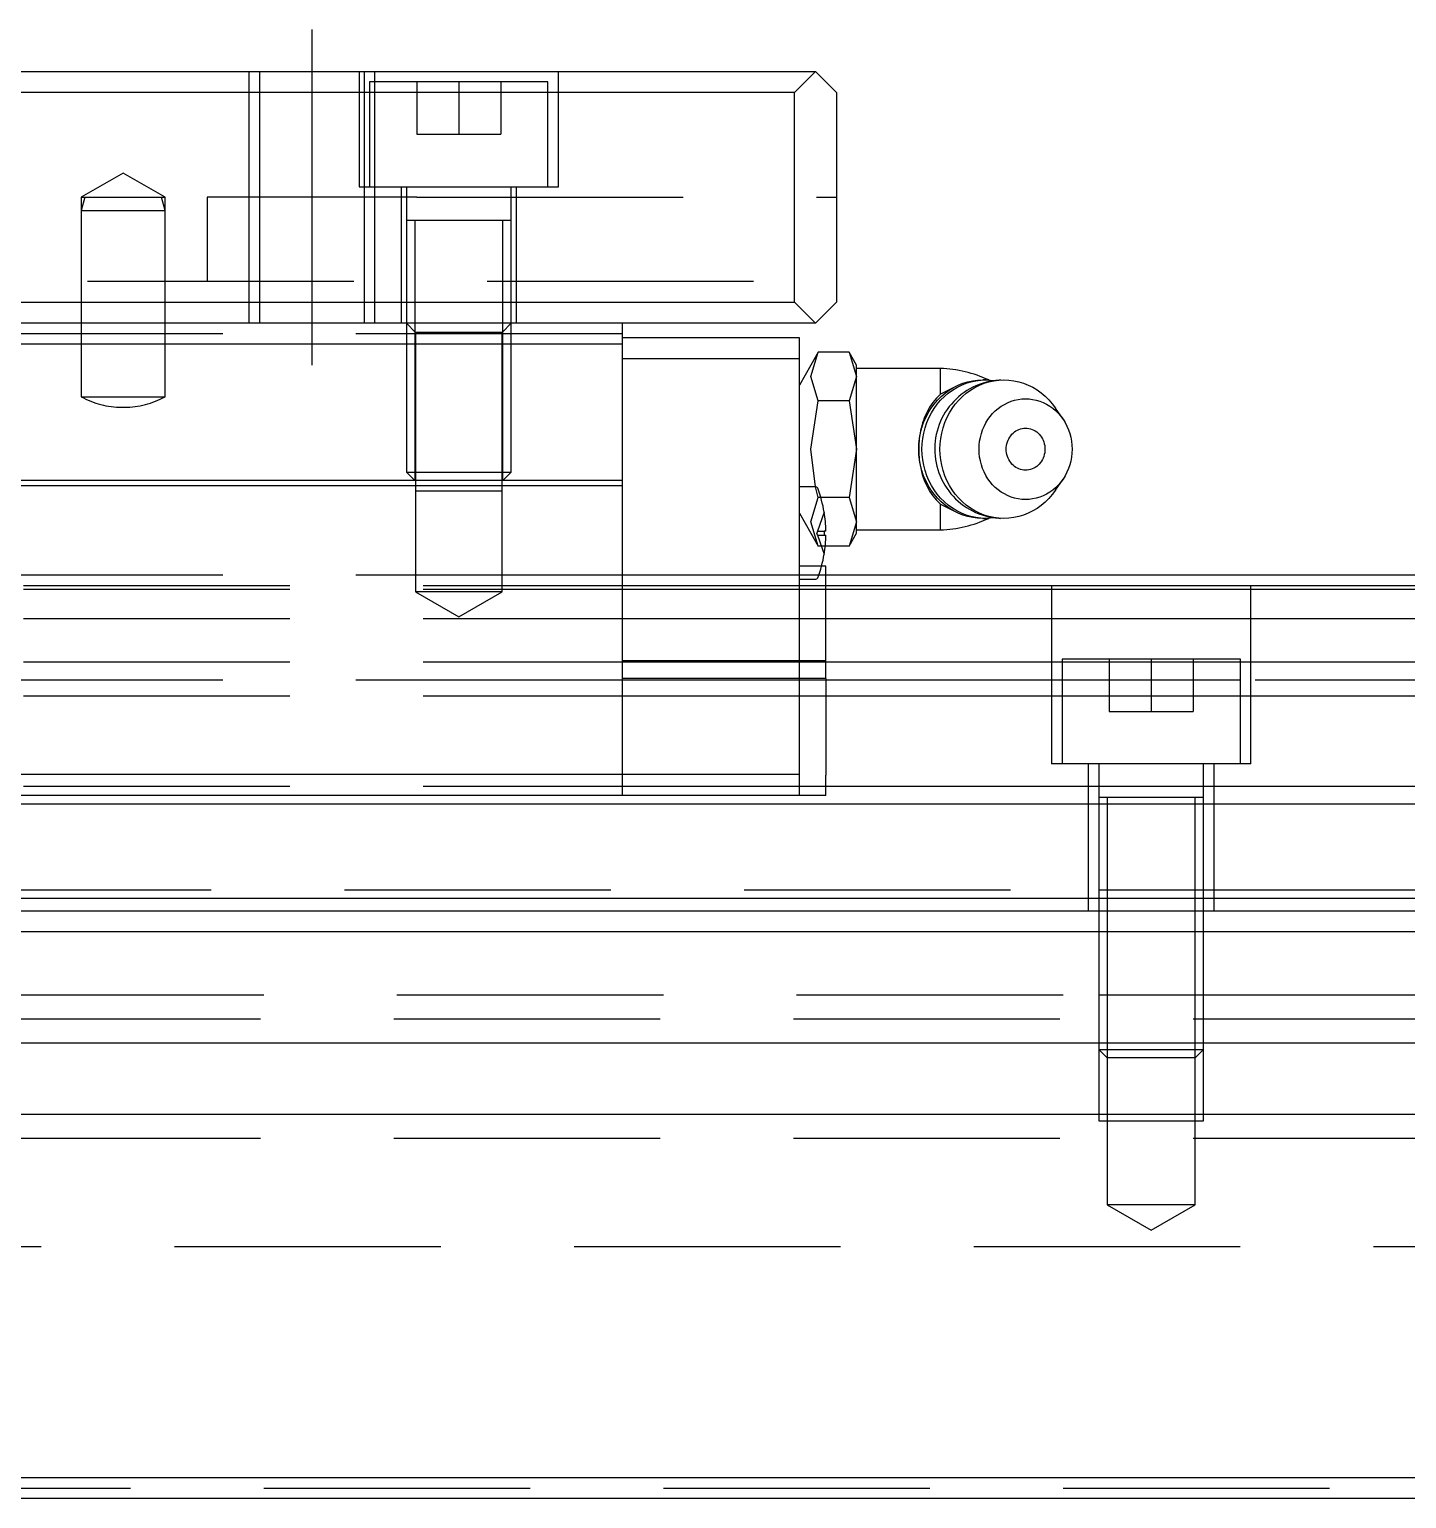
# Model space of a CAD drawing. Extents: x -10 to 1021, y -329 to 120.
# Drawn here: x 446.5 to 512.2, y -293.7 to -223.7 of the extents above; entities that cross this region are included whole.
import ezdxf

# ---------------------------------------------------------------- set-up
doc = ezdxf.new("R2010")
doc.units = 0
doc.linetypes.add('CENTER', pattern=[50.8, 31.75, -6.35, 6.35, -6.35])
doc.linetypes.add('DASHED', pattern=[19.05, 12.7, -6.35])
doc.layers.get('0').update_dxf_attribs({"linetype": 'CONTINUOUS'})
doc.layers.add('CENTER', color=1, linetype='CENTER')

msp = doc.modelspace()

# ---------------------------------------------------------------- linework, layer by layer
at = {"color": 7, "linetype": 'CONTINUOUS'}
for p, q in [((336, -225.725), (484, -225.725)), ((484, -225.725), (483, -226.725)), ((485, -226.725), (484, -225.725)), ((483, -226.725), (337, -226.725)), ((483, -236.725), (483, -226.725)), ((485, -226.725), (485, -236.725)), ((337, -236.725), (483, -236.725)), ((483, -236.725), (484, -237.725)), ((484, -237.725), (485, -236.725)), ((484, -237.725), (336, -237.725)), ((474.8, -238.725), (474.8, -237.725)), ((483.232, -238.425), (474.8, -238.425)), ((483.232, -239.425), (483.232, -238.425)), ((474.8, -238.725), (427.2, -238.725)), ((474.8, -245.225), (474.8, -238.725)), ((484.135, -239.106), (483.778, -239.725)), ((483.778, -240.261), (484.135, -239.106)), ((485.6, -239.106), (484.135, -239.106)), ((485.6, -239.106), (485.599, -239.105)), ((485.957, -239.725), (485.6, -239.106)), ((485.6, -239.106), (485.957, -240.261)), ((483.232, -239.425), (474.8, -239.425)), ((483.232, -259.225), (483.232, -239.425)), ((483.778, -239.725), (483.232, -240.67)), ((485.957, -240.261), (485.957, -239.725)), ((489.957, -239.875), (485.957, -239.875)), ((489.957, -241.112), (489.957, -239.875)), ((484.135, -241.416), (483.778, -240.261)), ((485.957, -240.261), (485.6, -241.416)), ((485.957, -243.725), (485.957, -240.261)), ((490.718, -240.716), (489.957, -241.112)), ((490.376, -240.911), (490.585, -240.785)), ((490.529, -240.911), (490.738, -240.785)), ((490.585, -240.785), (490.802, -240.676)), ((490.738, -240.785), (490.955, -240.676)), ((490.802, -240.676), (491.027, -240.587)), ((490.955, -240.676), (491.18, -240.587)), ((491.027, -240.587), (491.257, -240.516)), ((491.18, -240.587), (491.41, -240.516)), ((491.257, -240.516), (491.492, -240.466)), ((491.499, -240.776), (491.355, -240.853)), ((491.388, -240.911), (491.597, -240.785)), ((491.41, -240.516), (491.645, -240.466)), ((491.492, -240.466), (491.729, -240.435)), ((491.647, -240.707), (491.499, -240.776)), ((491.597, -240.785), (491.815, -240.676)), ((491.645, -240.466), (491.883, -240.435)), ((491.798, -240.644), (491.647, -240.707)), ((491.729, -240.435), (491.969, -240.425)), ((491.952, -240.59), (491.798, -240.644)), ((491.815, -240.676), (492.039, -240.587)), ((491.883, -240.435), (492.122, -240.425)), ((492.108, -240.543), (491.952, -240.59)), ((492.122, -240.425), (491.969, -240.425)), ((492.039, -240.587), (492.27, -240.516)), ((492.267, -240.503), (492.108, -240.543)), ((492.122, -240.425), (492.534, -240.455)), ((492.428, -240.472), (492.267, -240.503)), ((492.27, -240.516), (492.504, -240.466)), ((492.59, -240.448), (492.428, -240.472)), ((492.504, -240.466), (492.742, -240.435)), ((492.753, -240.433), (492.59, -240.448)), ((492.742, -240.435), (492.981, -240.425)), ((492.814, -240.429), (492.753, -240.433)), ((492.981, -240.425), (493.219, -240.435)), ((493.219, -240.435), (493.455, -240.465)), ((493.455, -240.465), (493.688, -240.515)), ((493.688, -240.515), (493.916, -240.584)), ((493.916, -240.584), (494.14, -240.672)), ((494.14, -240.672), (494.356, -240.779)), ((494.356, -240.779), (494.563, -240.904)), ((483.778, -243.725), (484.135, -241.416)), ((485.6, -241.416), (484.135, -241.416)), ((485.6, -241.416), (485.957, -243.725)), ((489.676, -241.401), (489.593, -241.505)), ((489.65, -241.582), (489.813, -241.392)), ((489.764, -241.301), (489.676, -241.401)), ((489.858, -241.205), (489.764, -241.301)), ((489.803, -241.582), (489.966, -241.392)), ((489.813, -241.392), (489.989, -241.216)), ((489.957, -241.112), (489.858, -241.205)), ((489.966, -241.392), (490.142, -241.216)), ((489.989, -241.216), (490.177, -241.055)), ((490.142, -241.216), (490.33, -241.055)), ((490.177, -241.055), (490.376, -240.911)), ((490.33, -241.055), (490.529, -240.911)), ((490.588, -241.453), (490.479, -241.574)), ((490.703, -241.338), (490.588, -241.453)), ((490.663, -241.582), (490.826, -241.392)), ((490.823, -241.228), (490.703, -241.338)), ((490.949, -241.125), (490.823, -241.228)), ((490.826, -241.392), (491.001, -241.216)), ((491.08, -241.028), (490.949, -241.125)), ((491.001, -241.216), (491.189, -241.055)), ((491.216, -240.937), (491.08, -241.028)), ((491.189, -241.055), (491.388, -240.911)), ((491.355, -240.853), (491.216, -240.937)), ((493.159, -241.511), (493.322, -241.445)), ((493.322, -241.445), (493.489, -241.393)), ((493.489, -241.393), (493.659, -241.356)), ((493.659, -241.356), (493.831, -241.333)), ((493.831, -241.333), (494.005, -241.325)), ((494.005, -241.325), (494.178, -241.332)), ((494.178, -241.332), (494.351, -241.353)), ((494.351, -241.353), (494.521, -241.388)), ((494.521, -241.388), (494.688, -241.438)), ((494.563, -240.904), (494.762, -241.046)), ((494.688, -241.438), (494.852, -241.503)), ((494.762, -241.046), (494.949, -241.204)), ((494.949, -241.204), (495.124, -241.378)), ((495.124, -241.378), (495.287, -241.565)), ((489.239, -242.109), (489.184, -242.242)), ((489.3, -241.979), (489.239, -242.109)), ((489.252, -242.227), (489.369, -242.001)), ((489.366, -241.853), (489.3, -241.979)), ((489.437, -241.731), (489.366, -241.853)), ((489.369, -242.001), (489.502, -241.785)), ((489.405, -242.227), (489.522, -242.001)), ((489.515, -241.612), (489.437, -241.731)), ((489.502, -241.785), (489.65, -241.582)), ((489.593, -241.505), (489.515, -241.612)), ((489.522, -242.001), (489.655, -241.785)), ((489.655, -241.785), (489.803, -241.582)), ((490.105, -242.107), (490.029, -242.251)), ((490.189, -241.967), (490.105, -242.107)), ((490.279, -241.831), (490.189, -241.967)), ((490.265, -242.227), (490.382, -242.001)), ((490.376, -241.7), (490.279, -241.831)), ((490.479, -241.574), (490.376, -241.7)), ((490.382, -242.001), (490.515, -241.785)), ((490.515, -241.785), (490.663, -241.582)), ((492.218, -242.318), (492.326, -242.17)), ((492.326, -242.17), (492.443, -242.032)), ((492.443, -242.032), (492.57, -241.904)), ((492.57, -241.904), (492.707, -241.787)), ((492.707, -241.787), (492.851, -241.682)), ((492.851, -241.682), (493.002, -241.59)), ((493.002, -241.59), (493.159, -241.511)), ((494.852, -241.503), (495.01, -241.58)), ((495.01, -241.58), (495.162, -241.671)), ((495.162, -241.671), (495.307, -241.774)), ((495.287, -241.565), (495.435, -241.766)), ((495.307, -241.774), (495.444, -241.89)), ((495.799, -242.3), (495.435, -241.766)), ((495.444, -241.89), (495.572, -242.017)), ((495.572, -242.017), (495.691, -242.154)), ((495.691, -242.154), (495.799, -242.3)), ((489.008, -242.84), (488.985, -242.965)), ((489.004, -242.955), (489.069, -242.705)), ((489.036, -242.717), (489.008, -242.84)), ((489.067, -242.595), (489.036, -242.717)), ((489.102, -242.476), (489.067, -242.595)), ((489.069, -242.705), (489.152, -242.462)), ((489.141, -242.358), (489.102, -242.476)), ((489.184, -242.242), (489.141, -242.358)), ((489.152, -242.462), (489.252, -242.227)), ((489.157, -242.955), (489.222, -242.705)), ((489.222, -242.705), (489.305, -242.462)), ((489.305, -242.462), (489.405, -242.227)), ((489.797, -242.86), (489.758, -243.019)), ((489.844, -242.703), (489.797, -242.86)), ((489.898, -242.549), (489.844, -242.703)), ((489.96, -242.398), (489.898, -242.549)), ((490.029, -242.251), (489.96, -242.398)), ((490.017, -242.955), (490.082, -242.705)), ((490.082, -242.705), (490.165, -242.462)), ((490.165, -242.462), (490.265, -242.227)), ((491.905, -242.985), (491.965, -242.809)), ((491.965, -242.809), (492.038, -242.638)), ((492.038, -242.638), (492.122, -242.474)), ((492.122, -242.474), (492.218, -242.318)), ((493.485, -242.906), (493.553, -242.859)), ((493.553, -242.859), (493.624, -242.819)), ((493.624, -242.819), (493.699, -242.785)), ((493.699, -242.785), (493.776, -242.759)), ((493.776, -242.759), (493.854, -242.74)), ((493.854, -242.74), (493.934, -242.729)), ((493.934, -242.729), (494.015, -242.725)), ((494.015, -242.725), (494.095, -242.729)), ((494.095, -242.729), (494.175, -242.74)), ((494.175, -242.74), (494.254, -242.759)), ((494.254, -242.759), (494.331, -242.785)), ((494.331, -242.785), (494.405, -242.819)), ((494.405, -242.819), (494.477, -242.859)), ((494.477, -242.859), (494.545, -242.906)), ((495.799, -242.3), (495.898, -242.458)), ((495.898, -242.458), (495.985, -242.624)), ((495.985, -242.624), (496.059, -242.797)), ((496.059, -242.797), (496.121, -242.975)), ((488.92, -243.725), (488.929, -243.466)), ((488.922, -243.597), (488.92, -243.725)), ((488.927, -243.469), (488.922, -243.597)), ((488.936, -243.342), (488.927, -243.469)), ((488.929, -243.466), (488.957, -243.209)), ((488.949, -243.216), (488.936, -243.342)), ((488.965, -243.09), (488.949, -243.216)), ((488.957, -243.209), (489.004, -242.955)), ((488.985, -242.965), (488.965, -243.09)), ((489.073, -243.725), (489.082, -243.466)), ((489.082, -243.466), (489.111, -243.209)), ((489.111, -243.209), (489.157, -242.955)), ((489.689, -243.504), (489.682, -243.668)), ((489.704, -243.341), (489.689, -243.504)), ((489.727, -243.179), (489.704, -243.341)), ((489.758, -243.019), (489.727, -243.179)), ((489.933, -243.725), (489.942, -243.466)), ((489.942, -243.466), (489.97, -243.209)), ((489.97, -243.209), (490.017, -242.955)), ((491.797, -243.725), (491.804, -243.537)), ((491.804, -243.537), (491.825, -243.351)), ((491.825, -243.351), (491.858, -243.166)), ((491.858, -243.166), (491.905, -242.985)), ((493.094, -243.638), (493.105, -243.551)), ((493.105, -243.551), (493.122, -243.466)), ((493.122, -243.466), (493.147, -243.383)), ((493.147, -243.383), (493.177, -243.302)), ((493.177, -243.302), (493.215, -243.225)), ((493.215, -243.225), (493.258, -243.151)), ((493.258, -243.151), (493.307, -243.082)), ((493.307, -243.082), (493.361, -243.018)), ((493.361, -243.018), (493.421, -242.959)), ((493.421, -242.959), (493.485, -242.906)), ((494.545, -242.906), (494.609, -242.959)), ((494.609, -242.959), (494.668, -243.018)), ((494.668, -243.018), (494.722, -243.082)), ((494.722, -243.082), (494.771, -243.151)), ((494.771, -243.151), (494.815, -243.225)), ((494.815, -243.225), (494.852, -243.302)), ((494.852, -243.302), (494.883, -243.383)), ((494.883, -243.383), (494.907, -243.466)), ((494.907, -243.466), (494.925, -243.551)), ((494.925, -243.551), (494.935, -243.638)), ((496.121, -242.975), (496.169, -243.158)), ((496.169, -243.158), (496.204, -243.345)), ((496.204, -243.345), (496.225, -243.535)), ((496.225, -243.535), (496.232, -243.725)), ((484, -245.523), (483.778, -243.725)), ((485.957, -243.725), (485.6, -246.034)), ((485.957, -247.189), (485.957, -243.725)), ((488.929, -243.984), (488.92, -243.725)), ((488.92, -243.725), (488.92, -243.728)), ((488.92, -243.728), (488.922, -243.852)), ((488.922, -243.852), (488.927, -243.979)), ((488.927, -243.979), (488.936, -244.106)), ((488.957, -244.241), (488.929, -243.984)), ((488.936, -244.106), (488.949, -244.233)), ((488.949, -244.233), (488.965, -244.36)), ((489.004, -244.495), (488.957, -244.241)), ((489.082, -243.984), (489.073, -243.725)), ((489.111, -244.241), (489.082, -243.984)), ((489.157, -244.495), (489.111, -244.241)), ((489.682, -243.668), (489.681, -243.725)), ((489.681, -243.725), (489.685, -243.885)), ((489.685, -243.885), (489.697, -244.048)), ((489.697, -244.048), (489.717, -244.211)), ((489.717, -244.211), (489.746, -244.374)), ((489.942, -243.984), (489.933, -243.725)), ((489.97, -244.241), (489.942, -243.984)), ((490.017, -244.495), (489.97, -244.241)), ((491.804, -243.913), (491.797, -243.725)), ((491.825, -244.099), (491.804, -243.913)), ((491.858, -244.284), (491.825, -244.099)), ((491.905, -244.465), (491.858, -244.284)), ((493.091, -243.725), (493.094, -243.638)), ((493.094, -243.812), (493.091, -243.725)), ((493.105, -243.899), (493.094, -243.812)), ((493.122, -243.984), (493.105, -243.899)), ((493.147, -244.067), (493.122, -243.984)), ((493.177, -244.148), (493.147, -244.067)), ((493.215, -244.225), (493.177, -244.148)), ((493.258, -244.299), (493.215, -244.225)), ((493.307, -244.368), (493.258, -244.299)), ((494.771, -244.299), (494.722, -244.368)), ((494.815, -244.225), (494.771, -244.299)), ((494.852, -244.148), (494.815, -244.225)), ((494.883, -244.067), (494.852, -244.148)), ((494.907, -243.984), (494.883, -244.067)), ((494.925, -243.899), (494.907, -243.984)), ((494.935, -243.812), (494.925, -243.899)), ((494.935, -243.638), (494.939, -243.725)), ((494.939, -243.725), (494.935, -243.812)), ((496.169, -244.292), (496.121, -244.475)), ((496.204, -244.105), (496.169, -244.292)), ((496.225, -243.915), (496.204, -244.105)), ((496.232, -243.725), (496.225, -243.915)), ((488.965, -244.36), (488.985, -244.485)), ((488.985, -244.485), (489.014, -244.635)), ((489.069, -244.745), (489.004, -244.495)), ((489.014, -244.635), (489.048, -244.782)), ((489.048, -244.782), (489.088, -244.926)), ((489.152, -244.988), (489.069, -244.745)), ((489.088, -244.926), (489.133, -245.068)), ((489.252, -245.223), (489.152, -244.988)), ((489.222, -244.745), (489.157, -244.495)), ((489.305, -244.988), (489.222, -244.745)), ((489.405, -245.223), (489.305, -244.988)), ((489.746, -244.374), (489.782, -244.534)), ((489.782, -244.534), (489.827, -244.693)), ((489.827, -244.693), (489.879, -244.849)), ((489.879, -244.849), (489.939, -245.003)), ((490.082, -244.745), (490.017, -244.495)), ((490.165, -244.988), (490.082, -244.745)), ((490.265, -245.223), (490.165, -244.988)), ((491.965, -244.641), (491.905, -244.465)), ((492.038, -244.812), (491.965, -244.641)), ((492.122, -244.976), (492.038, -244.812)), ((492.218, -245.132), (492.122, -244.976)), ((493.361, -244.432), (493.307, -244.368)), ((493.421, -244.491), (493.361, -244.432)), ((493.485, -244.544), (493.421, -244.491)), ((493.553, -244.591), (493.485, -244.544)), ((493.624, -244.631), (493.553, -244.591)), ((493.699, -244.665), (493.624, -244.631)), ((493.776, -244.691), (493.699, -244.665)), ((493.854, -244.71), (493.776, -244.691)), ((493.934, -244.721), (493.854, -244.71)), ((494.015, -244.725), (493.934, -244.721)), ((494.095, -244.721), (494.015, -244.725)), ((494.175, -244.71), (494.095, -244.721)), ((494.254, -244.691), (494.175, -244.71)), ((494.331, -244.665), (494.254, -244.691)), ((494.405, -244.631), (494.331, -244.665)), ((494.477, -244.591), (494.405, -244.631)), ((494.545, -244.544), (494.477, -244.591)), ((494.609, -244.491), (494.545, -244.544)), ((494.668, -244.432), (494.609, -244.491)), ((494.722, -244.368), (494.668, -244.432)), ((495.898, -244.992), (495.799, -245.15)), ((495.985, -244.826), (495.898, -244.992)), ((496.059, -244.653), (495.985, -244.826)), ((496.121, -244.475), (496.059, -244.653)), ((474.8, -245.225), (427.2, -245.225)), ((474.8, -245.475), (427.2, -245.475)), ((474.8, -245.475), (474.8, -245.225)), ((474.8, -259.225), (474.8, -245.475)), ((484.014, -245.525), (483.232, -245.525)), ((489.133, -245.068), (489.184, -245.208)), ((489.184, -245.208), (489.239, -245.341)), ((489.239, -245.341), (489.3, -245.471)), ((489.369, -245.449), (489.252, -245.223)), ((489.3, -245.471), (489.366, -245.597)), ((489.366, -245.597), (489.437, -245.719)), ((489.502, -245.665), (489.369, -245.449)), ((489.522, -245.449), (489.405, -245.223)), ((489.65, -245.868), (489.502, -245.665)), ((489.655, -245.665), (489.522, -245.449)), ((489.803, -245.868), (489.655, -245.665)), ((489.939, -245.003), (490.007, -245.154)), ((490.007, -245.154), (490.082, -245.301)), ((490.082, -245.301), (490.164, -245.444)), ((490.164, -245.444), (490.254, -245.583)), ((490.254, -245.583), (490.35, -245.717)), ((490.382, -245.449), (490.265, -245.223)), ((490.515, -245.665), (490.382, -245.449)), ((490.663, -245.868), (490.515, -245.665)), ((492.326, -245.28), (492.218, -245.132)), ((492.443, -245.418), (492.326, -245.28)), ((492.57, -245.546), (492.443, -245.418)), ((492.707, -245.663), (492.57, -245.546)), ((492.851, -245.768), (492.707, -245.663)), ((495.307, -245.676), (495.162, -245.779)), ((495.435, -245.684), (495.287, -245.885)), ((495.444, -245.56), (495.307, -245.676)), ((495.435, -245.684), (495.799, -245.15)), ((495.572, -245.433), (495.444, -245.56)), ((495.691, -245.296), (495.572, -245.433)), ((495.799, -245.15), (495.691, -245.296)), ((485.6, -246.034), (484.257, -246.034)), ((485.6, -246.034), (485.957, -247.189)), ((489.437, -245.719), (489.515, -245.838)), ((489.515, -245.838), (489.593, -245.945)), ((489.593, -245.945), (489.676, -246.049)), ((489.813, -246.058), (489.65, -245.868)), ((489.676, -246.049), (489.764, -246.149)), ((489.764, -246.149), (489.858, -246.245)), ((489.966, -246.058), (489.803, -245.868)), ((489.989, -246.234), (489.813, -246.058)), ((489.858, -246.245), (489.957, -246.338)), ((489.957, -247.575), (489.957, -246.338)), ((489.957, -246.338), (490.717, -246.734)), ((490.142, -246.234), (489.966, -246.058)), ((490.177, -246.395), (489.989, -246.234)), ((490.33, -246.395), (490.142, -246.234)), ((490.376, -246.539), (490.177, -246.395)), ((490.529, -246.539), (490.33, -246.395)), ((490.35, -245.717), (490.454, -245.846)), ((490.454, -245.846), (490.563, -245.97)), ((490.563, -245.97), (490.679, -246.089)), ((490.826, -246.059), (490.663, -245.868)), ((490.679, -246.089), (490.8, -246.201)), ((490.8, -246.201), (490.927, -246.307)), ((491.001, -246.234), (490.826, -246.059)), ((490.927, -246.307), (491.059, -246.407)), ((491.189, -246.395), (491.001, -246.234)), ((491.388, -246.539), (491.189, -246.395)), ((493.002, -245.86), (492.851, -245.768)), ((493.159, -245.939), (493.002, -245.86)), ((493.322, -246.005), (493.159, -245.939)), ((493.489, -246.057), (493.322, -246.005)), ((493.659, -246.094), (493.489, -246.057)), ((493.831, -246.117), (493.659, -246.094)), ((494.005, -246.125), (493.831, -246.117)), ((494.178, -246.118), (494.005, -246.125)), ((494.351, -246.097), (494.178, -246.118)), ((494.521, -246.062), (494.351, -246.097)), ((494.688, -246.012), (494.521, -246.062)), ((494.852, -245.947), (494.688, -246.012)), ((494.949, -246.246), (494.762, -246.404)), ((495.01, -245.87), (494.852, -245.947)), ((495.124, -246.072), (494.949, -246.246)), ((495.162, -245.779), (495.01, -245.87)), ((495.287, -245.885), (495.124, -246.072)), ((490.585, -246.665), (490.376, -246.539)), ((490.738, -246.665), (490.529, -246.539)), ((490.802, -246.774), (490.585, -246.665)), ((490.955, -246.774), (490.738, -246.665)), ((491.027, -246.863), (490.802, -246.774)), ((491.18, -246.863), (490.955, -246.774)), ((491.257, -246.934), (491.027, -246.863)), ((491.059, -246.407), (491.195, -246.5)), ((491.41, -246.934), (491.18, -246.863)), ((491.195, -246.5), (491.337, -246.586)), ((491.492, -246.984), (491.257, -246.934)), ((491.337, -246.586), (491.482, -246.665)), ((491.597, -246.665), (491.388, -246.539)), ((491.645, -246.984), (491.41, -246.934)), ((491.482, -246.665), (491.631, -246.736)), ((491.729, -247.015), (491.492, -246.984)), ((491.815, -246.774), (491.597, -246.665)), ((491.631, -246.736), (491.783, -246.8)), ((491.883, -247.015), (491.645, -246.984)), ((491.969, -247.025), (491.729, -247.015)), ((491.783, -246.8), (491.938, -246.856)), ((492.039, -246.864), (491.815, -246.774)), ((492.122, -247.025), (491.883, -247.015)), ((491.938, -246.856), (492.096, -246.904)), ((491.969, -247.025), (492.122, -247.025)), ((492.27, -246.934), (492.039, -246.864)), ((492.096, -246.904), (492.256, -246.944)), ((492.534, -246.995), (492.122, -247.025)), ((492.256, -246.944), (492.417, -246.976)), ((492.505, -246.984), (492.27, -246.934)), ((492.417, -246.976), (492.58, -247.001)), ((492.742, -247.015), (492.505, -246.984)), ((492.58, -247.001), (492.744, -247.016)), ((492.982, -247.025), (492.742, -247.015)), ((492.744, -247.016), (492.812, -247.021)), ((493.219, -247.015), (492.982, -247.025)), ((493.455, -246.985), (493.219, -247.015)), ((493.688, -246.935), (493.455, -246.985)), ((493.917, -246.866), (493.688, -246.935)), ((494.14, -246.778), (493.917, -246.866)), ((494.356, -246.671), (494.14, -246.778)), ((494.564, -246.546), (494.356, -246.671)), ((494.762, -246.404), (494.564, -246.546)), ((484.416, -247.625), (484.416, -247.825)), ((484.498, -247.625), (484.416, -247.625)), ((485.957, -247.189), (485.6, -248.344)), ((485.6, -248.344), (485.957, -247.725)), ((485.957, -247.725), (485.957, -247.189)), ((485.957, -247.575), (489.957, -247.575)), ((484.416, -247.825), (484.498, -247.825)), ((485.6, -248.344), (484.467, -248.344)), ((485.599, -248.345), (485.6, -248.344)), ((484.5, -249.295), (484.291, -249.295)), ((484.5, -251.895), (484.5, -249.295)), ((748, -249.725), (484.5, -249.725)), ((483.232, -249.925), (484.014, -249.925)), ((484.5, -250.225), (820, -250.225)), ((484.5, -250.389), (820, -250.389)), ((484.5, -251.787), (820, -251.787)), ((484.5, -253.808), (484.5, -251.895)), ((484.5, -253.808), (483.232, -253.808)), ((484.5, -254.653), (484.5, -253.808)), ((484.5, -253.863), (820, -253.863)), ((484.5, -254.653), (483.232, -254.653)), ((484.5, -254.653), (484.5, -259.263)), ((484.5, -255.484), (820, -255.484)), ((474.8, -259.225), (427.2, -259.225)), ((483.232, -259.225), (474.8, -259.225)), ((474.8, -260.225), (474.8, -259.225)), ((483.232, -260.225), (483.232, -259.225)), ((484.5, -260.225), (484.5, -259.263)), ((474.8, -260.225), (427.2, -260.225)), ((483.232, -260.225), (474.8, -260.225)), ((484.5, -260.225), (483.232, -260.225)), ((484.5, -259.777), (820, -259.777)), ((0, -260.625), (820, -260.625)), ((0, -265.125), (820, -265.125)), ((1, -265.725), (819, -265.725)), ((818, -266.725), (2, -266.725)), ((818, -272.025), (2, -272.025)), ((818, -275.425), (2, -275.425)), ((2, -292.725), (818, -292.725)), ((819, -293.725), (1, -293.725))]:
    msp.add_line(p, q, dxfattribs=at)
at = {"color": 3, "linetype": 'DASHED'}
for p, q in [((457, -225.725), (457, -237.725)), ((457.5, -225.725), (457.5, -237.725)), ((462.25, -225.725), (462.25, -231.225)), ((462.5, -237.725), (462.5, -225.725)), ((463, -226.225), (463, -225.725)), ((471.75, -231.225), (471.75, -225.725)), ((462.75, -226.225), (462.75, -231.225)), ((471.25, -226.225), (462.75, -226.225)), ((463, -231.225), (463, -226.225)), ((465, -226.225), (465, -228.725)), ((467, -226.225), (467, -228.725)), ((469, -226.225), (469, -228.725)), ((471.25, -231.225), (471.25, -226.225)), ((465, -228.725), (467, -228.725)), ((467, -228.725), (469, -228.725)), ((451, -230.57), (449, -231.725)), ((453, -231.725), (451, -230.57)), ((462.25, -231.225), (471.75, -231.225)), ((463, -237.725), (463, -231.225)), ((464.25, -231.225), (464.25, -237.725)), ((464.5, -231.225), (464.5, -232.825)), ((469.5, -232.825), (469.5, -231.225)), ((469.75, -237.725), (469.75, -231.225)), ((449, -231.725), (449, -232.355)), ((449.169, -231.725), (449, -232.355)), ((449, -231.725), (451, -231.725)), ((449, -232.355), (449, -237.725)), ((449, -232.355), (453, -232.355)), ((451, -231.725), (453, -231.725)), ((453, -232.355), (452.831, -231.725)), ((453, -232.355), (453, -231.725)), ((453, -237.725), (453, -232.355)), ((455, -231.725), (455, -235.725)), ((465, -231.725), (455, -231.725)), ((465, -231.725), (485, -231.725)), ((464.5, -232.82), (464.5, -232.825)), ((469.5, -232.825), (464.5, -232.825)), ((469.5, -232.825), (464.5, -232.825)), ((464.5, -232.825), (464.5, -237.725)), ((464.5, -232.825), (464.5, -232.83)), ((464.9, -232.825), (464.9, -237.725)), ((469.1, -237.725), (469.1, -232.825)), ((469.5, -232.825), (469.5, -232.82)), ((469.5, -237.725), (469.5, -232.825)), ((469.5, -232.83), (469.5, -232.825)), ((335, -235.725), (485, -235.725)), ((449, -237.725), (449, -241.225)), ((453, -241.225), (453, -237.725)), ((464.5, -237.725), (464.938, -238.163)), ((464.5, -237.725), (464.5, -244.825)), ((469.5, -237.725), (464.5, -237.725)), ((464.9, -237.725), (464.9, -245.225)), ((469.062, -238.163), (469.5, -237.725)), ((469.1, -245.225), (469.1, -237.725)), ((469.5, -244.825), (469.5, -237.725)), ((474.8, -238.225), (427.2, -238.225)), ((464.938, -238.163), (464.938, -245.725)), ((469.062, -238.163), (464.938, -238.163)), ((469.062, -245.725), (469.062, -238.163)), ((449, -241.225), (453, -241.225)), ((450.937, -241.725), (451.063, -241.725)), ((464.5, -244.825), (464.9, -245.225)), ((464.5, -244.825), (469.5, -244.825)), ((469.1, -245.225), (469.5, -244.825)), ((484.135, -246.034), (484, -245.523)), ((464.933, -245.725), (464.933, -250.525)), ((469.067, -245.725), (464.933, -245.725)), ((469.067, -250.525), (469.067, -245.725)), ((483.778, -247.189), (484.135, -246.034)), ((484.257, -246.034), (484.135, -246.034)), ((483.232, -246.78), (483.778, -247.725)), ((484.416, -246.727), (484.1, -247.625)), ((484.135, -248.344), (483.778, -247.189)), ((483.778, -247.725), (484.135, -248.344)), ((484.1, -247.625), (484.065, -247.725)), ((484.1, -247.825), (484.065, -247.725)), ((484.1, -247.625), (484.416, -247.625)), ((484.1, -247.825), (484.416, -248.723)), ((484.1, -247.825), (484.416, -247.825)), ((484.467, -248.344), (484.135, -248.344)), ((474.8, -249.725), (440, -249.725)), ((483.232, -249.725), (474.8, -249.725)), ((484.291, -249.295), (483.232, -249.295)), ((484.157, -249.725), (483.232, -249.725)), ((484.5, -249.725), (484.157, -249.725)), ((427.2, -250.225), (474.8, -250.225)), ((427.2, -250.389), (474.8, -250.389)), ((464.933, -250.525), (467, -251.718)), ((469.067, -250.525), (464.933, -250.525)), ((467, -251.718), (469.067, -250.525)), ((474.8, -250.225), (483.232, -250.225)), ((474.8, -250.389), (483.232, -250.389)), ((483.232, -250.225), (484.5, -250.225)), ((483.232, -250.389), (484.5, -250.389)), ((495.25, -250.225), (495.25, -258.725)), ((504.75, -258.725), (504.75, -250.225)), ((427.2, -251.787), (474.8, -251.787)), ((474.8, -251.787), (483.232, -251.787)), ((483.232, -251.787), (484.5, -251.787)), ((427.2, -253.863), (474.8, -253.863)), ((483.232, -253.808), (474.8, -253.808)), ((474.8, -253.863), (483.232, -253.863)), ((483.232, -253.863), (484.5, -253.863)), ((495.75, -253.725), (495.75, -258.725)), ((504.25, -253.725), (495.75, -253.725)), ((498, -253.725), (498, -256.225)), ((500, -253.725), (500, -256.225)), ((502, -253.725), (502, -256.225)), ((504.25, -258.725), (504.25, -253.725)), ((474.8, -254.725), (430, -254.725)), ((483.232, -254.653), (474.8, -254.653)), ((483.232, -254.725), (474.8, -254.725)), ((484.5, -254.725), (483.232, -254.725)), ((495.75, -254.725), (484.5, -254.725)), ((504.25, -254.725), (495.75, -254.725)), ((555.75, -254.725), (504.25, -254.725)), ((427.2, -255.484), (474.8, -255.484)), ((474.8, -255.484), (483.232, -255.484)), ((483.232, -255.484), (484.5, -255.484)), ((498, -256.225), (500, -256.225)), ((500, -256.225), (502, -256.225)), ((504.75, -258.725), (495.25, -258.725)), ((497, -258.725), (497, -265.725)), ((497.5, -258.725), (497.5, -260.325)), ((502.5, -260.325), (502.5, -258.725)), ((503, -265.725), (503, -258.725)), ((427.2, -259.777), (474.8, -259.777)), ((474.8, -259.777), (483.232, -259.777)), ((483.232, -259.777), (484.5, -259.777)), ((497.5, -260.32), (497.5, -260.325)), ((502.5, -260.325), (497.5, -260.325)), ((502.5, -260.325), (497.5, -260.325)), ((502.5, -260.325), (497.5, -260.325)), ((497.5, -260.325), (497.5, -260.33)), ((497.5, -260.325), (497.5, -265.725)), ((497.9, -260.325), (497.9, -265.725)), ((502.1, -265.725), (502.1, -260.325)), ((502.5, -260.325), (502.5, -260.32)), ((502.5, -260.33), (502.5, -260.325)), ((502.5, -265.725), (502.5, -260.325)), ((442.5, -264.725), (497.5, -264.725)), ((497.5, -264.725), (497.9, -264.725)), ((497.9, -264.725), (502.1, -264.725)), ((502.1, -264.725), (502.5, -264.725)), ((502.5, -264.725), (543, -264.725)), ((497.5, -265.725), (497.5, -272.025)), ((497.5, -265.725), (497.5, -272.025)), ((497.9, -265.725), (497.9, -272.025)), ((502.1, -272.025), (502.1, -265.725)), ((502.5, -272.025), (502.5, -265.725)), ((502.5, -272.025), (502.5, -265.725)), ((445, -269.725), (497.5, -269.725)), ((497.5, -269.725), (497.9, -269.725)), ((497.9, -269.725), (502.1, -269.725)), ((502.1, -269.725), (502.5, -269.725)), ((502.5, -269.725), (523.292, -269.725)), ((819.5, -270.875), (0.5, -270.875)), ((497.5, -272.025), (497.5, -272.325)), ((497.5, -272.025), (497.5, -272.325)), ((497.9, -272.025), (497.9, -272.725)), ((502.1, -272.725), (502.1, -272.025)), ((502.5, -272.325), (502.5, -272.025)), ((502.5, -272.325), (502.5, -272.025)), ((497.5, -272.325), (497.9, -272.725)), ((497.5, -272.325), (497.5, -275.425)), ((497.5, -272.325), (502.5, -272.325)), ((497.9, -272.725), (497.9, -275.725)), ((502.1, -272.725), (497.9, -272.725)), ((502.1, -272.725), (502.5, -272.325)), ((502.1, -275.725), (502.1, -272.725)), ((502.5, -275.425), (502.5, -272.325)), ((497.5, -275.425), (497.5, -275.725)), ((497.5, -275.725), (502.5, -275.725)), ((497.9, -275.725), (497.9, -279.725)), ((502.1, -279.725), (502.1, -275.725)), ((502.5, -275.725), (502.5, -275.425)), ((819.5, -276.575), (0.5, -276.575)), ((497.9, -279.725), (500, -280.937)), ((502.1, -279.725), (497.9, -279.725)), ((500, -280.937), (502.1, -279.725)), ((523.292, -281.725), (416.708, -281.725)), ((0.5, -293.225), (819.5, -293.225))]:
    msp.add_line(p, q, dxfattribs=at)
at = {"color": 7, "linetype": 'CONTINUOUS'}
for centre, radius, start, end in [((489.729, -245.871), 6, 65.106, 87.82141), ((484.014, -245.625), 0.1, 20.85059, 90), ((478.5, -247.725), 6, 9.59407, 20.85059), ((478.5, -247.725), 5.999, 0.95511, 9.57967), ((489.729, -241.579), 6, 272.17859, 294.894), ((478.5, -247.725), 5.999, 350.42033, 359.04489), ((478.5, -247.725), 6, 339.14941, 350.40593), ((484.014, -249.825), 0.1, 270, 339.14941)]:
    msp.add_arc(centre, radius, start, end, dxfattribs=at)
at = {"color": 3, "linetype": 'DASHED'}
for centre, start, end in [((450.937, -237.725), 241.03047, 270), ((451.063, -237.725), 270, 298.96953)]:
    msp.add_arc(centre, 4, start, end, dxfattribs=at)
at = {"layer": 'CENTER', "color": 1, "linetype": 'CENTER'}
msp.add_line((460, -223.725), (460, -239.725), dxfattribs=at)

doc.saveas('drawing.dxf')
